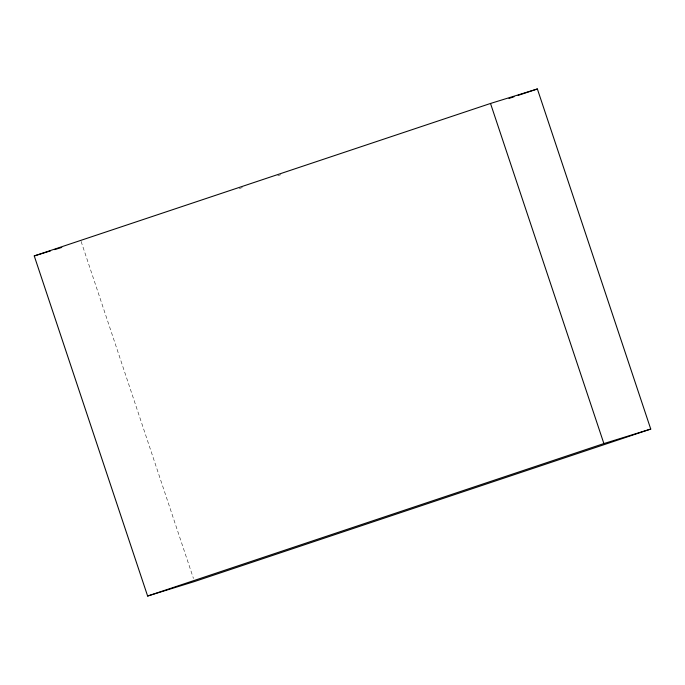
<?xml version="1.0" encoding="UTF-8"?>
<svg xmlns="http://www.w3.org/2000/svg" width="685" height="685" viewBox="0 0 685 685"><rect width="100%" height="100%" fill="white"/><g stroke="black" fill="none" stroke-linecap="round" stroke-linejoin="round"><path stroke-width="0.51" stroke-dasharray="3.42 2.57" d="M239.288 188.581L242.327 187.562M277.81 175.702L280.859 174.692M81.113 241.437L193.47 578.5"/><path stroke-width="1.03" d="M34.25 255.933L490.511 103.461L537.374 88.964L650.75 429.067L194.489 581.539L147.626 596.036L34.25 255.933L50.553 250.89M508.989 98.452L514.058 96.756M518.108 95.403L537.374 88.964M147.626 596.036L603.887 443.563L650.75 429.067M54.629 249.631L61.761 247.431M490.511 103.461L603.887 443.563"/></g></svg>
